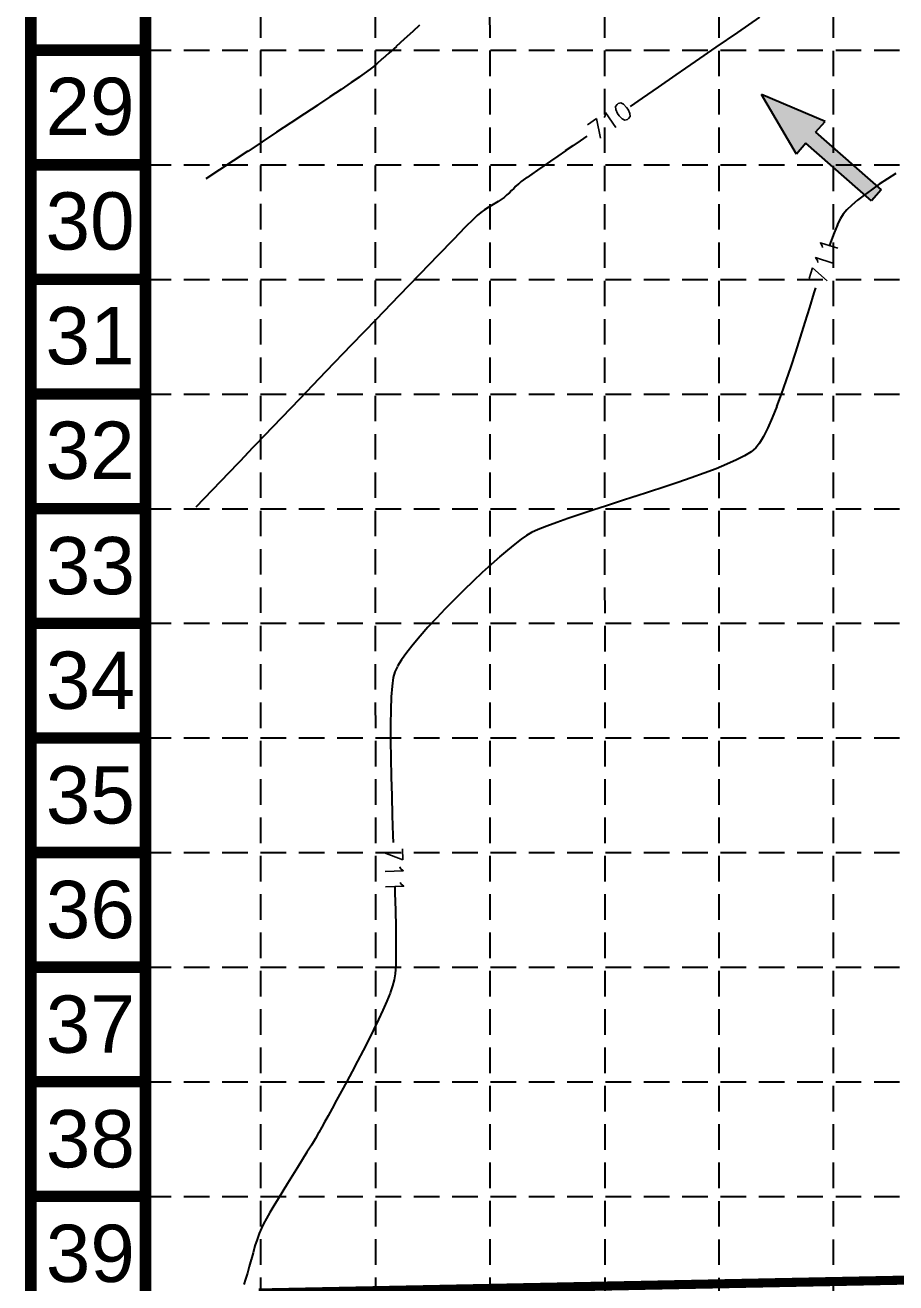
# Model space of a CAD drawing. Extents: x 5513 to 6525, y 3862 to 5479.
# Drawn here: x 5513.3 to 5704.9, y 4475 to 4751.7 of the extents above; entities that cross this region are included whole.
import ezdxf
from ezdxf.enums import TextEntityAlignment as Align

# ---------------------------------------------------------------- set-up
doc = ezdxf.new("R2010")
doc.units = 0
doc.header["$LTSCALE"] = 50
doc.header["$MEASUREMENT"] = 0
doc.linetypes.add('DAREA', pattern=[0.45, 0.35, -0.1])
doc.linetypes.add('HIDDEN', pattern=[0.375, 0.25, -0.125])
for name, color, linetype in [('BASE', 7, 'Continuous'), ('C-DRNA-E', 11, 'DAREA'), ('C-DRNG-FLOW-ARRW', 7, 'Continuous'), ('CONT-MJR', 6, 'Continuous'), ('CONT-MNR', 14, 'Continuous'), ('GRID', 254, 'HIDDEN'), ('v-prop-line', 3, 'Continuous')]:
    doc.layers.add(name, color=color, linetype=linetype)
doc.styles.add('L80', font='simplex', dxfattribs={"height": 4})
doc.styles.get("Standard").update_dxf_attribs({"font": 'ARIAL.TTF'})

# ---------------------------------------------------------------- blocks, each defined once
blk = doc.blocks.new('tf')
for p, q in [((0.0358, 0.1557), (-0.0842, 0.0957)), ((0.0358, 0.1157), (0.0358, 0.1557)), ((0.0358, 0.1157), (0.1958, 0.1157)), ((0.1958, 0.1157), (0.1958, 0.0757)), ((0.0358, 0.0357), (-0.0842, 0.0957)), ((0.0358, 0.0757), (0.0358, 0.0357)), ((0.1958, 0.0757), (0.0358, 0.0757))]:
    blk.add_line(p, q)
for points in [[(0.0358, 0.1557), (0.0358, 0.0357), (-0.0842, 0.0957), (0.0358, 0.0357)], [(0.1958, 0.0757), (0.1958, 0.1157), (0.0358, 0.0757), (0.0358, 0.1157)]]:
    blk.add_solid(points)

msp = doc.modelspace()

# ---------------------------------------------------------------- linework, layer by layer
at = {"layer": 'BASE', "const_width": 2.52}
for points in [[(6523.47, 3863.46), (6523.47, 5477.65), (5514.6, 5477.65), (5514.6, 3863.46)], [(6498.25, 3888.68), (6498.25, 5452.43), (5539.82, 5452.43), (5539.82, 3888.68)]]:
    msp.add_lwpolyline(points, close=True, dxfattribs=at)
for points in [[(5539.82, 4746.22), (5514.6, 4746.22)], [(5539.82, 4721), (5514.6, 4721)], [(5539.82, 4695.78), (5514.6, 4695.78)], [(5539.82, 4670.56), (5514.6, 4670.56)], [(5539.82, 4645.33), (5514.6, 4645.33)], [(5539.82, 4620.11), (5514.6, 4620.11)], [(5539.82, 4594.89), (5514.6, 4594.89)], [(5539.82, 4569.67), (5514.6, 4569.67)], [(5539.82, 4544.45), (5514.6, 4544.45)], [(5539.82, 4519.23), (5514.6, 4519.23)], [(5539.82, 4494), (5514.6, 4494)]]:
    msp.add_lwpolyline(points, dxfattribs=at)
at = {"layer": 'C-DRNA-E', "color": 7, "const_width": 2, "elevation": -7.22, "flags": 128}
msp.add_lwpolyline([(5564.72, 4472.75), (5728.77, 4476.01), (5798.88, 4738.76), (5913.71, 4826.38), (5930.42, 4919.4), (6006.42, 5046.81), (6036.52, 5117.29), (5564.72, 5109.83)], dxfattribs=at)
at = {"layer": 'CONT-MJR', "color": 42, "elevation": 710}
for points in [[(5674.95, 4753.5), (5670.07, 4750.14)], [(5665.32, 4746.86), (5660.78, 4743.72)], [(5626.05, 4719.82), (5624.82, 4718.96)], [(5621.89, 4716.78), (5621.35, 4716.28)], [(5618.72, 4713.84), (5618.09, 4713.38)], [(5619.9, 4714.86), (5619.35, 4714.37)], [(5620.86, 4715.81), (5620.39, 4715.34)], [(5614.41, 4711.06), (5613.6, 4710.49)], [(5615.2, 4711.58), (5614.41, 4711.06)], [(5615.96, 4712.05), (5615.2, 4711.58)], [(5616.71, 4712.5), (5615.96, 4712.05)], [(5617.42, 4712.94), (5616.71, 4712.5)], [(5610.2, 4707.26), (5607.58, 4704.57)], [(5600.17, 4696.94), (5595.59, 4692.19)], [(5590.55, 4686.96), (5585.16, 4681.36)], [(5567.84, 4663.34), (5562.01, 4657.27)]]:
    msp.add_lwpolyline(points, dxfattribs=at)
at = {"layer": 'CONT-MJR', "color": 42, "extrusion": (0.567677, -0.823251, 0), "elevation": -691.79}
msp.add_lwpolyline([(7364.44, 710), (7358.67, 710)], dxfattribs=at)
at = {"layer": 'CONT-MJR', "color": 42, "extrusion": (-0.568258, 0.82285, 0), "elevation": 686.59}
msp.add_lwpolyline([(-7353.63, 710), (-7348.45, 710)], dxfattribs=at)
at = {"layer": 'CONT-MJR', "color": 42, "extrusion": (0.568619, -0.822601, 0), "elevation": -683.37}
msp.add_lwpolyline([(7344, 710), (7339.76, 710)], dxfattribs=at)
at = {"layer": 'CONT-MJR', "color": 42, "extrusion": (0.568467, -0.822706, 0), "elevation": -684.73}
msp.add_lwpolyline([(7348.62, 710), (7343.87, 710)], dxfattribs=at)
at = {"layer": 'CONT-MJR', "color": 42, "extrusion": (0.568702, -0.822543, 0), "elevation": -682.63}
msp.add_lwpolyline([(7339.83, 710), (7336.61, 710)], dxfattribs=at)
at = {"layer": 'CONT-MJR', "color": 42, "extrusion": (-0.563761, 0.825938, 0), "elevation": 726.56}
msp.add_lwpolyline([(-7320.86, 710), (-7319.07, 710)], dxfattribs=at)
at = {"layer": 'CONT-MJR', "color": 42, "extrusion": (0.564225, -0.825621, 0), "elevation": -722.45}
msp.add_lwpolyline([(7317.51, 710), (7315.5, 710)], dxfattribs=at)
at = {"layer": 'CONT-MJR', "color": 42, "extrusion": (-0.563875, 0.82586, 0), "elevation": 725.54}
msp.add_lwpolyline([(-7319.17, 710), (-7317.2, 710)], dxfattribs=at)
at = {"layer": 'CONT-MJR', "color": 42, "extrusion": (-0.566977, 0.823734, 0), "elevation": 698.04}
msp.add_lwpolyline([(-7313.93, 710), (-7312.09, 710)], dxfattribs=at)
at = {"layer": 'CONT-MJR', "color": 42, "extrusion": (-0.565706, 0.824607, 0), "elevation": 709.32}
msp.add_lwpolyline([(-7314.79, 710), (-7312.84, 710)], dxfattribs=at)
at = {"layer": 'CONT-MJR', "color": 42, "extrusion": (0.564819, -0.825215, 0), "elevation": -717.18}
msp.add_lwpolyline([(7316.02, 710), (7314.02, 710)], dxfattribs=at)
at = {"layer": 'CONT-MJR', "color": 42, "extrusion": (-0.575882, 0.817533, 0), "elevation": 618.67}
msp.add_lwpolyline([(-7316.05, 710), (-7314.79, 710)], dxfattribs=at)
at = {"layer": 'CONT-MJR', "color": 42, "extrusion": (0.568808, -0.822471, 0), "elevation": -681.77}
msp.add_lwpolyline([(7313.62, 710), (7311.93, 710)], dxfattribs=at)
at = {"layer": 'CONT-MJR', "color": 42, "extrusion": (-0.6981, 0.716, 0), "elevation": -547.41}
msp.add_lwpolyline([(-7317.32, 710), (-7316.64, 710)], dxfattribs=at)
at = {"layer": 'CONT-MJR', "color": 42, "extrusion": (0.640683, -0.767806, 0), "elevation": -19.72}
msp.add_lwpolyline([(7339.3, 710), (7338.48, 710)], dxfattribs=at)
at = {"layer": 'CONT-MJR', "color": 42, "extrusion": (0.601404, -0.798945, 0), "elevation": -387.46}
msp.add_lwpolyline([(7329.72, 710), (7329.09, 710)], dxfattribs=at)
at = {"layer": 'CONT-MJR', "color": 42, "extrusion": (-0.58369, 0.811977, 0), "elevation": 548.55}
msp.add_lwpolyline([(-7320.39, 710), (-7319.43, 710)], dxfattribs=at)
at = {"layer": 'CONT-MJR', "color": 42, "extrusion": (-0.548738, 0.835994, 0), "elevation": 857.5}
msp.add_lwpolyline([(-7283.1, 710), (-7282.3, 710)], dxfattribs=at)
at = {"layer": 'CONT-MJR', "color": 42, "extrusion": (0.636816, -0.771016, 0), "elevation": -56.36}
msp.add_lwpolyline([(7334.79, 710), (7333.97, 710)], dxfattribs=at)
at = {"layer": 'CONT-MJR', "color": 42, "extrusion": (-0.69667, 0.717391, 0), "elevation": -532.81}
msp.add_lwpolyline([(-7317.05, 710), (-7316.37, 710)], dxfattribs=at)
at = {"layer": 'CONT-MJR', "color": 42, "extrusion": (-0.621359, 0.783526, 0), "elevation": 202.73}
msp.add_lwpolyline([(-7325.31, 710), (-7324.27, 710)], dxfattribs=at)
at = {"layer": 'CONT-MJR', "color": 42, "extrusion": (0.711322, -0.702867, 0), "elevation": 682.08}
msp.add_lwpolyline([(7294.12, 710), (7291.6, 710)], dxfattribs=at)
at = {"layer": 'CONT-MJR', "color": 42, "extrusion": (0.696112, -0.717933, 0), "elevation": 525.77}
msp.add_lwpolyline([(7308.19, 710), (7307.05, 710)], dxfattribs=at)
at = {"layer": 'CONT-MJR', "color": 42, "extrusion": (0.717424, -0.696636, 0), "elevation": 745.63}
msp.add_lwpolyline([(7281.62, 710), (7276.77, 710)], dxfattribs=at)
at = {"layer": 'CONT-MJR', "color": 42, "extrusion": (0.718573, -0.695452, 0), "elevation": 757.64}
msp.add_lwpolyline([(7275.53, 710), (7269.74, 710)], dxfattribs=at)
at = {"layer": 'CONT-MJR', "color": 42, "extrusion": (0.719898, -0.694079, 0), "elevation": 771.5}
msp.add_lwpolyline([(7261.68, 710), (7254.42, 710)], dxfattribs=at)
at = {"layer": 'CONT-MJR', "color": 42, "extrusion": (0.720689, -0.693258, 0), "elevation": 779.77}
msp.add_lwpolyline([(7245.76, 710), (7237.62, 710)], dxfattribs=at)
at = {"layer": 'CONT-MJR', "color": 42, "extrusion": (0.720997, -0.692938, 0), "elevation": 782.99}
msp.add_lwpolyline([(7237.27, 710), (7228.89, 710)], dxfattribs=at)
at = {"layer": 'CONT-MJR', "color": 42, "extrusion": (0.721276, -0.692647, 0), "elevation": 785.9}
msp.add_lwpolyline([(7228.57, 710), (7220.11, 710)], dxfattribs=at)
at = {"layer": 'CONT-MJR', "color": 42, "extrusion": (0.721806, -0.692095, 0), "elevation": 791.42}
msp.add_lwpolyline([(7211.09, 710), (7202.88, 710)], dxfattribs=at)
at = {"layer": 'CONT-MJR', "color": 42, "extrusion": (0.722085, -0.691804, 0), "elevation": 794.33}
msp.add_lwpolyline([(7202.56, 710), (7194.7, 710)], dxfattribs=at)
at = {"layer": 'CONT-MNR', "color": 42}
for points, elevation in [([(5598.62, 4750.35), (5596.77, 4748.64)], 709), ([(5600.08, 4751.71), (5598.62, 4750.35)], 709), ([(5595.02, 4747.04), (5593.4, 4745.58)], 709), ([(5593.4, 4745.58), (5591.94, 4744.29)], 709), ([(5589.56, 4742.3), (5588.46, 4741.47)], 709), ([(5590.65, 4743.18), (5589.56, 4742.3)], 709), ([(5586.95, 4740.39), (5585.07, 4739.09)], 709), ([(5582.88, 4737.6), (5580.41, 4735.94)], 709), ([(5571.8, 4730.22), (5568.68, 4728.16)], 709), ([(5574.83, 4732.22), (5571.8, 4730.22)], 709), ([(5559.15, 4721.89), (5556.08, 4719.86)], 709), ([(5704.94, 4719.1), (5703.09, 4717.91)], 711), ([(5701.3, 4716.71), (5699.59, 4715.52)], 711), ([(5696.53, 4713.22), (5695.24, 4712.13)], 711), ([(5694.16, 4711.1), (5693.31, 4710.14)], 711), ([(5692.73, 4709.2), (5692.06, 4707.82)], 711), ([(5687.28, 4693.95), (5686.92, 4692.82)], 711), ([(5683.88, 4683.08), (5682.84, 4679.8)], 711), ([(5679.73, 4670.54), (5678.71, 4667.8)], 711), ([(5677.72, 4665.3), (5676.76, 4663.1)], 711), ([(5676.76, 4663.1), (5675.84, 4661.23)], 711), ([(5674.12, 4658.71), (5673.09, 4657.87)], 711), ([(5674.95, 4659.76), (5674.12, 4658.71)], 711), ([(5669.87, 4656.06), (5667.76, 4655.11)], 711), ([(5665.37, 4654.13), (5662.74, 4653.12)], 711), ([(5656.94, 4651.07), (5653.86, 4650.04)], 711), ([(5650.71, 4649.01), (5647.54, 4647.98)], 711), ([(5641.28, 4645.98), (5638.28, 4645.01)], 711), ([(5632.75, 4643.18), (5630.3, 4642.32)], 711), ([(5607.8, 4625.36), (5605.78, 4623.3)], 711), ([(5600.25, 4617.28), (5598.69, 4615.41)], 711), ([(5598.69, 4615.41), (5597.31, 4613.66)], 711), ([(5594.33, 4608.15), (5594.08, 4606.3)], 711), ([(5594.67, 4609.42), (5594.33, 4608.15)], 711), ([(5595.27, 4610.64), (5594.67, 4609.42)], 711), ([(5593.75, 4594.27), (5593.8, 4590.42)], 711), ([(5594, 4582.12), (5594.13, 4577.79)], 711), ([(5594.28, 4573.44), (5594.33, 4571.91)], 711), ([(5594.94, 4550.09), (5594.93, 4547.24)], 711), ([(5594.57, 4541.68), (5594.19, 4540.34)], 711), ([(5592.91, 4536.97), (5592.05, 4535)], 711), ([(5592.05, 4535), (5591.08, 4532.9)], 711), ([(5590.01, 4530.68), (5588.88, 4528.4)], 711), ([(5588.88, 4528.4), (5587.7, 4526.08)], 711), ([(5581.87, 4515.15), (5580.88, 4513.34)], 711), ([(5577.21, 4506.77), (5576.32, 4505.3)], 711), ([(5575.35, 4503.72), (5574.32, 4502.06)], 711), ([(5576.32, 4505.3), (5575.35, 4503.72)], 711), ([(5572.17, 4498.59), (5571.08, 4496.85)], 711), ([(5568.04, 4491.9), (5567.18, 4490.43)], 711), ([(5566.42, 4489.11), (5565.79, 4487.96)], 711), ([(5564.84, 4485.84), (5564.37, 4484.53)], 711), ([(5563.91, 4483.1), (5563.48, 4481.6)], 711), ([(5561.85, 4475.79), (5561.47, 4474.61)], 711)]:
    msp.add_lwpolyline(points, dxfattribs=dict(at, elevation=elevation))
at = {"layer": 'CONT-MNR', "color": 42, "extrusion": (0.675003, -0.737815, 0), "elevation": 274.22}
msp.add_lwpolyline([(7334.72, 709), (7332.35, 709)], dxfattribs=at)
at = {"layer": 'CONT-MNR', "color": 42, "extrusion": (0.650264, -0.759708, 0), "elevation": 31.96}
msp.add_lwpolyline([(7333.28, 709), (7331.58, 709)], dxfattribs=at)
at = {"layer": 'CONT-MNR', "color": 42, "extrusion": (0.580547, -0.814227, 0), "elevation": -616.27}
msp.add_lwpolyline([(7302.92, 709), (7301.06, 709)], dxfattribs=at)
at = {"layer": 'CONT-MNR', "color": 42, "extrusion": (0.562864, -0.82655, 0), "elevation": -773.46}
msp.add_lwpolyline([(7283.8, 709), (7281.15, 709)], dxfattribs=at)
at = {"layer": 'CONT-MNR', "color": 42, "extrusion": (0.555234, -0.831694, 0), "elevation": -840.42}
msp.add_lwpolyline([(7270.75, 709), (7267.5, 709)], dxfattribs=at)
at = {"layer": 'CONT-MNR', "color": 42, "extrusion": (0.553042, -0.833153, 0), "elevation": -859.55}
msp.add_lwpolyline([(7265.27, 709), (7261.8, 709)], dxfattribs=at)
at = {"layer": 'CONT-MNR', "color": 42, "extrusion": (-0.549952, 0.835196, 0), "elevation": 886.43}
msp.add_lwpolyline([(-7251.2, 709), (-7247.39, 709)], dxfattribs=at)
at = {"layer": 'CONT-MNR', "color": 42, "extrusion": (0.549775, -0.835313, 0), "elevation": -887.97}
msp.add_lwpolyline([(7247.2, 709), (7243.38, 709)], dxfattribs=at)
at = {"layer": 'CONT-MNR', "color": 42, "extrusion": (-0.549976, 0.83518, 0), "elevation": 886.23}
msp.add_lwpolyline([(-7243.6, 709), (-7239.82, 709)], dxfattribs=at)
at = {"layer": 'CONT-MNR', "color": 42, "extrusion": (-0.551636, 0.834085, 0), "elevation": 871.83}
msp.add_lwpolyline([(-7237.89, 709), (-7234.35, 709)], dxfattribs=at)
at = {"layer": 'CONT-MNR', "color": 42, "extrusion": (0.554743, -0.832022, 0), "elevation": -761.65}
msp.add_lwpolyline([(7362.32, 711), (7360.17, 711)], dxfattribs=at)
at = {"layer": 'CONT-MNR', "color": 42, "extrusion": (0.614331, -0.789048, 0), "elevation": -219.4}
msp.add_lwpolyline([(7392.16, 711), (7390.31, 711)], dxfattribs=at)
at = {"layer": 'CONT-MNR', "color": 42, "extrusion": (-0.589541, 0.807739, 0), "elevation": 448.77}
msp.add_lwpolyline([(-7383.77, 711), (-7381.79, 711)], dxfattribs=at)
at = {"layer": 'CONT-MNR', "color": 42, "extrusion": (0.690052, -0.72376, 0), "elevation": 519.56}
msp.add_lwpolyline([(7373.6, 711), (7372.11, 711)], dxfattribs=at)
at = {"layer": 'CONT-MNR', "color": 42, "extrusion": (0.925402, -0.378987, 0), "elevation": 3483.25}
msp.add_lwpolyline([(6513.84, 711), (6511.92, 711)], dxfattribs=at)
at = {"layer": 'CONT-MNR', "color": 42, "extrusion": (0.84736, -0.531018, 0), "elevation": 2323.12}
msp.add_lwpolyline([(7014.44, 711), (7013.33, 711)], dxfattribs=at)
at = {"layer": 'CONT-MNR', "color": 42, "extrusion": (0.93773, -0.347365, 0), "elevation": 3702.22}
msp.add_lwpolyline([(6389.97, 711), (6387.7, 711)], dxfattribs=at)
at = {"layer": 'CONT-MNR', "color": 42, "extrusion": (0.944962, -0.327179, 0), "elevation": 3838.33}
msp.add_lwpolyline([(6306.85, 711), (6306.17, 711)], dxfattribs=at)
at = {"layer": 'CONT-MNR', "color": 42, "extrusion": (0.954734, -0.297462, 0), "elevation": 4033.56}
msp.add_lwpolyline([(6172.04, 711), (6168.7, 711)], dxfattribs=at)
at = {"layer": 'CONT-MNR', "color": 42, "extrusion": (0.954836, -0.297134, 0), "elevation": 4035.68}
msp.add_lwpolyline([(6167.31, 711), (6163.89, 711)], dxfattribs=at)
at = {"layer": 'CONT-MNR', "color": 42, "extrusion": (0.954282, -0.298909, 0), "elevation": 4024.21}
msp.add_lwpolyline([(6171.39, 711), (6167.94, 711)], dxfattribs=at)
at = {"layer": 'CONT-MNR', "color": 42, "extrusion": (0.951071, -0.308972, 0), "elevation": 3958.86}
msp.add_lwpolyline([(6206.66, 711), (6203.28, 711)], dxfattribs=at)
at = {"layer": 'CONT-MNR', "color": 42, "extrusion": (0.948157, -0.317803, 0), "elevation": 3901}
msp.add_lwpolyline([(6239.83, 711), (6236.56, 711)], dxfattribs=at)
at = {"layer": 'CONT-MNR', "color": 42, "extrusion": (0.94401, -0.329917, 0), "elevation": 3820.83}
msp.add_lwpolyline([(6286, 711), (6282.88, 711)], dxfattribs=at)
at = {"layer": 'CONT-MNR', "color": 42, "extrusion": (0.929544, -0.368712, 0), "elevation": 3557.54}
msp.add_lwpolyline([(6432.73, 711), (6430.05, 711)], dxfattribs=at)
at = {"layer": 'CONT-MNR', "color": 42, "extrusion": (0.858299, -0.51315, 0), "elevation": 2479.65}
msp.add_lwpolyline([(6913.29, 711), (6911.57, 711)], dxfattribs=at)
at = {"layer": 'CONT-MNR', "color": 42, "extrusion": (0.525798, -0.850609, 0), "elevation": -979.13}
msp.add_lwpolyline([(7274.69, 711), (7273.01, 711)], dxfattribs=at)
at = {"layer": 'CONT-MNR', "color": 42, "extrusion": (-0.38017, 0.924917, 0), "elevation": 2150.87}
msp.add_lwpolyline([(-7011.94, 711), (-7009.35, 711)], dxfattribs=at)
at = {"layer": 'CONT-MNR', "color": 42, "extrusion": (0.457673, -0.88912, 0), "elevation": -1544.85}
msp.add_lwpolyline([(7174.17, 711), (7172.15, 711)], dxfattribs=at)
at = {"layer": 'CONT-MNR', "color": 42, "extrusion": (0.339952, -0.940443, 0), "elevation": -2450.93}
msp.add_lwpolyline([(6907.32, 711), (6904.32, 711)], dxfattribs=at)
at = {"layer": 'CONT-MNR', "color": 42, "extrusion": (-0.311271, 0.950321, 0), "elevation": 2659.15}
msp.add_lwpolyline([(-6820.41, 711), (-6817.09, 711)], dxfattribs=at)
at = {"layer": 'CONT-MNR', "color": 42, "extrusion": (0.32725, -0.944938, 0), "elevation": -2543.74}
msp.add_lwpolyline([(6870.67, 711), (6867.52, 711)], dxfattribs=at)
at = {"layer": 'CONT-MNR', "color": 42, "extrusion": (0.304701, -0.952448, 0), "elevation": -2706.15}
msp.add_lwpolyline([(6791.91, 711), (6788.66, 711)], dxfattribs=at)
at = {"layer": 'CONT-MNR', "color": 42, "extrusion": (0.30479, -0.95242, 0), "elevation": -2705.52}
msp.add_lwpolyline([(6795.48, 711), (6792.16, 711)], dxfattribs=at)
at = {"layer": 'CONT-MNR', "color": 42, "extrusion": (-0.3192, 0.947687, 0), "elevation": 2602.31}
msp.add_lwpolyline([(-6823, 711), (-6820.19, 711)], dxfattribs=at)
at = {"layer": 'CONT-MNR', "color": 42, "extrusion": (0.311459, -0.950259, 0), "elevation": -2657.87}
msp.add_lwpolyline([(6804.56, 711), (6801.55, 711)], dxfattribs=at)
at = {"layer": 'CONT-MNR', "color": 42, "extrusion": (0.37581, -0.926697, 0), "elevation": -2186.16}
msp.add_lwpolyline([(6959.89, 711), (6957.88, 711)], dxfattribs=at)
at = {"layer": 'CONT-MNR', "color": 42, "extrusion": (0.348826, -0.937188, 0), "elevation": -2386.73}
msp.add_lwpolyline([(6896.01, 711), (6893.69, 711)], dxfattribs=at)
at = {"layer": 'CONT-MNR', "color": 42, "extrusion": (0.612045, -0.790823, 0), "elevation": -227.1}
msp.add_lwpolyline([(7285.41, 711), (7283.65, 711)], dxfattribs=at)
at = {"layer": 'CONT-MNR', "color": 42, "extrusion": (0.577297, -0.816534, 0), "elevation": -541.74}
msp.add_lwpolyline([(7270.22, 711), (7268.79, 711)], dxfattribs=at)
at = {"layer": 'CONT-MNR', "color": 42, "extrusion": (0.492677, -0.870212, 0), "elevation": -1266.65}
msp.add_lwpolyline([(7180.78, 711), (7179.5, 711)], dxfattribs=at)
at = {"layer": 'CONT-MNR', "color": 42, "extrusion": (-0.418689, 0.90813, 0), "elevation": 1858.75}
msp.add_lwpolyline([(-7052.41, 711), (-7050.75, 711)], dxfattribs=at)
at = {"layer": 'CONT-MNR', "color": 42, "extrusion": (0.651068, -0.759019, 0), "elevation": 139.7}
msp.add_lwpolyline([(7283.8, 711), (7281.5, 711)], dxfattribs=at)
at = {"layer": 'CONT-MNR', "color": 42, "extrusion": (0.634629, -0.772817, 0), "elevation": -16.66}
msp.add_lwpolyline([(7287.17, 711), (7285.12, 711)], dxfattribs=at)
at = {"layer": 'CONT-MNR', "color": 42, "extrusion": (-0.675184, 0.737649, 0), "elevation": -374.17}
msp.add_lwpolyline([(-7270.73, 711), (-7268.07, 711)], dxfattribs=at)
at = {"layer": 'CONT-MNR', "color": 42, "extrusion": (-0.664104, 0.74764, 0), "elevation": -265.67}
msp.add_lwpolyline([(-7278, 711), (-7275.5, 711)], dxfattribs=at)
at = {"layer": 'CONT-MNR', "color": 42, "extrusion": (-0.685174, 0.728379, 0), "elevation": -473.19}
msp.add_lwpolyline([(-7262.3, 711), (-7259.52, 711)], dxfattribs=at)
at = {"layer": 'CONT-MNR', "color": 42, "extrusion": (-0.704096, 0.710105, 0), "elevation": -663.94}
msp.add_lwpolyline([(-7241.71, 711), (-7238.82, 711)], dxfattribs=at)
at = {"layer": 'CONT-MNR', "color": 42, "extrusion": (-0.694661, 0.719337, 0), "elevation": -568.29}
msp.add_lwpolyline([(-7252.69, 711), (-7249.84, 711)], dxfattribs=at)
at = {"layer": 'CONT-MNR', "color": 42, "extrusion": (0.724414, -0.689365, 0), "elevation": 873.76}
msp.add_lwpolyline([(7213.62, 711), (7210.79, 711)], dxfattribs=at)
at = {"layer": 'CONT-MNR', "color": 42, "extrusion": (0.749789, -0.661677, 0), "elevation": 1143.86}
msp.add_lwpolyline([(7170.15, 711), (7167.54, 711)], dxfattribs=at)
at = {"layer": 'CONT-MNR', "color": 42, "extrusion": (0.736181, -0.676785, 0), "elevation": 997.84}
msp.add_lwpolyline([(7194.66, 711), (7191.92, 711)], dxfattribs=at)
at = {"layer": 'CONT-MNR', "color": 42, "extrusion": (0.81247, -0.583004, 0), "elevation": 1857.86}
msp.add_lwpolyline([(7011.72, 711), (7009.75, 711)], dxfattribs=at)
at = {"layer": 'CONT-MNR', "color": 42, "extrusion": (0.847617, -0.530609, 0), "elevation": 2296.2}
msp.add_lwpolyline([(6878.64, 711), (6876.96, 711)], dxfattribs=at)
at = {"layer": 'CONT-MNR', "color": 42, "extrusion": (0.997234, -0.07433, 0), "elevation": 5236.22}
msp.add_lwpolyline([(5009.36, 711), (5006.98, 711)], dxfattribs=at)
at = {"layer": 'CONT-MNR', "color": 42, "extrusion": (0.999277, -0.038008, 0), "elevation": 5414.87}
msp.add_lwpolyline([(4813.21, 711), (4810.37, 711)], dxfattribs=at)
at = {"layer": 'CONT-MNR', "color": 42, "extrusion": (0.999894, -0.014526, 0), "elevation": 5526.36}
msp.add_lwpolyline([(4681.86, 711), (4678.62, 711)], dxfattribs=at)
at = {"layer": 'CONT-MNR', "color": 42, "extrusion": (0.999999, 0.001569, 0), "elevation": 5600.95}
msp.add_lwpolyline([(4589.07, 711), (4585.49, 711)], dxfattribs=at)
at = {"layer": 'CONT-MNR', "color": 42, "extrusion": (0.999776, 0.021186, 0), "elevation": 5689.8}
msp.add_lwpolyline([(4470.88, 711), (4466.8, 711)], dxfattribs=at)
at = {"layer": 'CONT-MNR', "color": 42, "extrusion": (0.999635, 0.027033, 0), "elevation": 5715.82}
msp.add_lwpolyline([(4433.45, 711), (4429.22, 711)], dxfattribs=at)
at = {"layer": 'CONT-MNR', "color": 42, "extrusion": (0.99944, 0.033461, 0), "elevation": 5744.18}
msp.add_lwpolyline([(4388.05, 711), (4383.69, 711)], dxfattribs=at)
at = {"layer": 'CONT-MNR', "color": 42, "extrusion": (0.999483, 0.032156, 0), "elevation": 5738.47}
msp.add_lwpolyline([(4379.84, 711), (4378.54, 711)], dxfattribs=at)
at = {"layer": 'CONT-MNR', "color": 42, "extrusion": (0.999595, 0.028446, 0), "elevation": 5722.18}
msp.add_lwpolyline([(4399.81, 711), (4395.94, 711)], dxfattribs=at)
at = {"layer": 'CONT-MNR', "color": 42, "extrusion": (0.999748, 0.02243, 0), "elevation": 5695.62}
msp.add_lwpolyline([(4430.3, 711), (4426.71, 711)], dxfattribs=at)
at = {"layer": 'CONT-MNR', "color": 42, "extrusion": (0.999913, 0.013178, 0), "elevation": 5654.41}
msp.add_lwpolyline([(4479.22, 711), (4475.97, 711)], dxfattribs=at)
at = {"layer": 'CONT-MNR', "color": 42, "extrusion": (0.999716, -0.023848, 0), "elevation": 5484.9}
msp.add_lwpolyline([(4679.37, 711), (4676.98, 711)], dxfattribs=at)
at = {"layer": 'CONT-MNR', "color": 42, "extrusion": (0.997973, -0.063646, 0), "elevation": 5294.27}
msp.add_lwpolyline([(4891.72, 711), (4889.85, 711)], dxfattribs=at)
at = {"layer": 'CONT-MNR', "color": 42, "extrusion": (0.989323, -0.145739, 0), "elevation": 4872.93}
msp.add_lwpolyline([(5309.84, 711), (5308.54, 711)], dxfattribs=at)
at = {"layer": 'CONT-MNR', "color": 42, "extrusion": (0.942523, -0.334142, 0), "elevation": 3755.53}
msp.add_lwpolyline([(6148.63, 711), (6146.95, 711)], dxfattribs=at)
at = {"layer": 'CONT-MNR', "color": 42, "extrusion": (0.927813, -0.373045, 0), "elevation": 3496.68}
msp.add_lwpolyline([(6297.79, 711), (6295.86, 711)], dxfattribs=at)
at = {"layer": 'CONT-MNR', "color": 42, "extrusion": (0.901139, -0.43353, 0), "elevation": 3073.19}
msp.add_lwpolyline([(6508.67, 711), (6506.22, 711)], dxfattribs=at)
at = {"layer": 'CONT-MNR', "color": 42, "extrusion": (0.887357, -0.461084, 0), "elevation": 2871.38}
msp.add_lwpolyline([(6592.65, 711), (6590.03, 711)], dxfattribs=at)
at = {"layer": 'CONT-MNR', "color": 42, "extrusion": (0.884263, -0.46699, 0), "elevation": 2827.38}
msp.add_lwpolyline([(6609.03, 711), (6606.45, 711)], dxfattribs=at)
at = {"layer": 'CONT-MNR', "color": 42, "extrusion": (0.881703, -0.471805, 0), "elevation": 2791.31}
msp.add_lwpolyline([(6621.77, 711), (6619.25, 711)], dxfattribs=at)
at = {"layer": 'CONT-MNR', "color": 42, "extrusion": (0.877961, -0.478732, 0), "elevation": 2739.12}
msp.add_lwpolyline([(6638.61, 711), (6636.35, 711)], dxfattribs=at)
at = {"layer": 'CONT-MNR', "color": 42, "extrusion": (0.879613, -0.475691, 0), "elevation": 2762.07}
msp.add_lwpolyline([(6631.5, 711), (6629.09, 711)], dxfattribs=at)
at = {"layer": 'CONT-MNR', "color": 42, "extrusion": (0.876091, -0.482146, 0), "elevation": 2713.27}
msp.add_lwpolyline([(6643.06, 711), (6641.5, 711)], dxfattribs=at)
at = {"layer": 'CONT-MNR', "color": 42, "extrusion": (0.876074, -0.482176, 0), "elevation": 2713.04}
msp.add_lwpolyline([(6644.99, 711), (6643.15, 711)], dxfattribs=at)
at = {"layer": 'CONT-MNR', "color": 42, "extrusion": (0.872265, -0.489034, 0), "elevation": 2660.87}
msp.add_lwpolyline([(6661.42, 711), (6660.08, 711)], dxfattribs=at)
at = {"layer": 'CONT-MNR', "color": 42, "extrusion": (0.877269, -0.479998, 0), "elevation": 2729.53}
msp.add_lwpolyline([(6634.83, 711), (6633.58, 711)], dxfattribs=at)
at = {"layer": 'CONT-MNR', "color": 42, "extrusion": (0.863059, -0.505103, 0), "elevation": 2537.07}
msp.add_lwpolyline([(6708.22, 711), (6706.67, 711)], dxfattribs=at)
at = {"layer": 'CONT-MNR', "color": 42, "extrusion": (0.848352, -0.529432, 0), "elevation": 2345.46}
msp.add_lwpolyline([(6768.53, 711), (6766.47, 711)], dxfattribs=at)
at = {"layer": 'CONT-MNR', "color": 42, "extrusion": (0.84889, -0.52857, 0), "elevation": 2352.34}
msp.add_lwpolyline([(6768.17, 711), (6766.14, 711)], dxfattribs=at)
at = {"layer": 'CONT-MNR', "color": 42, "extrusion": (0.852129, -0.523332, 0), "elevation": 2393.92}
msp.add_lwpolyline([(6745.4, 711), (6743.45, 711)], dxfattribs=at)
at = {"layer": 'CONT-MNR', "color": 42, "extrusion": (0.84991, -0.526927, 0), "elevation": 2365.41}
msp.add_lwpolyline([(6757.47, 711), (6755.45, 711)], dxfattribs=at)
at = {"layer": 'CONT-MNR', "color": 42, "extrusion": (0.855561, -0.517702, 0), "elevation": 2438.34}
msp.add_lwpolyline([(6727.52, 711), (6725.68, 711)], dxfattribs=at)
at = {"layer": 'CONT-MNR', "color": 42, "extrusion": (0.867946, -0.496659, 0), "elevation": 2601.79}
msp.add_lwpolyline([(6662.44, 711), (6660.92, 711)], dxfattribs=at)
at = {"layer": 'CONT-MNR', "color": 42, "extrusion": (0.922967, -0.38488, 0), "elevation": 3409.65}
msp.add_lwpolyline([(6283.33, 711), (6282.08, 711)], dxfattribs=at)
at = {"layer": 'CONT-MNR', "color": 42, "extrusion": (0.895983, -0.444088, 0), "elevation": 2993.81}
msp.add_lwpolyline([(6492.84, 711), (6491.77, 711)], dxfattribs=at)
at = {"layer": 'CONT-MNR', "color": 42, "extrusion": (0.95314, -0.30253, 0), "elevation": 3946.91}
msp.add_lwpolyline([(5957.77, 711), (5956.27, 711)], dxfattribs=at)
at = {"layer": 'CONT-MNR', "color": 42, "extrusion": (0.963061, -0.269283, 0), "elevation": 4151.15}
msp.add_lwpolyline([(5814.21, 711), (5812.62, 711)], dxfattribs=at)
at = {"layer": 'CONT-MNR', "color": 42, "extrusion": (0.963565, -0.267473, 0), "elevation": 4162.07}
msp.add_lwpolyline([(5803.25, 711), (5801.75, 711)], dxfattribs=at)
at = {"layer": 'CONT-MNR', "color": 42, "extrusion": (0.964353, -0.26462, 0), "elevation": 4179.22}
msp.add_lwpolyline([(5792.47, 711), (5790.91, 711)], dxfattribs=at)
at = {"layer": 'CONT-MNR', "color": 42, "extrusion": (0.960262, -0.279099, 0), "elevation": 4091.65}
msp.add_lwpolyline([(5851.63, 711), (5850.24, 711)], dxfattribs=at)
at = {"layer": 'GRID', "color": 253, "linetype": 'HIDDEN', "ltscale": 0.45}
for p, q in [((5565.27, 3989.57), (5565.14, 5451.48)), ((5590.6, 3989.57), (5590.29, 5451.47)), ((5615.75, 3989.56), (5615.52, 5451.41)), ((5641.11, 3989.56), (5640.71, 5451.37)), ((5666.1, 3989.55), (5665.99, 5451.56)), ((5691.16, 3989.55), (5691.24, 5451.52)), ((5539.82, 4746.22), (6498.25, 4746.22)), ((5539.82, 4721), (6498.25, 4721)), ((5539.82, 4695.78), (6498.25, 4695.78)), ((5539.82, 4670.56), (6498.25, 4670.56)), ((5539.82, 4645.33), (6498.25, 4645.33)), ((5539.82, 4620.11), (6498.25, 4620.11)), ((5539.82, 4594.89), (6498.25, 4594.89)), ((5539.82, 4569.67), (6498.25, 4569.67)), ((5539.82, 4544.45), (6498.25, 4544.45)), ((5539.82, 4519.23), (6498.25, 4519.23)), ((5539.82, 4494), (6498.25, 4494))]:
    msp.add_line(p, q, dxfattribs=at)
at = {"layer": 'v-prop-line', "color": 7}
msp.add_line((6423.84, 4489.8), (5564.72, 4472.75), dxfattribs=at)

# ---------------------------------------------------------------- block references
at = {"layer": 'C-DRNG-FLOW-ARRW', "color": 7, "xscale": 120.0000000007306, "yscale": 80, "zscale": 80, "rotation": 318.703258231511}
msp.add_blockref('tf', (5677.93, 4724.04), dxfattribs=at)

# ---------------------------------------------------------------- texts
at = {"layer": 'BASE'}
for s, p in [('29', (5527.62, 4733.86)), ('30', (5527.62, 4708.64)), ('31', (5527.62, 4683.41)), ('32', (5527.62, 4658.19)), ('33', (5527.69, 4632.8)), ('34', (5527.69, 4607.58)), ('35', (5527.69, 4582.36)), ('36', (5527.69, 4557.14)), ('37', (5527.69, 4531.91)), ('38', (5527.69, 4506.69)), ('39', (5527.69, 4481.47))]:
    msp.add_text(s, height=12.611, dxfattribs=at).set_placement(p, align=Align.MIDDLE_CENTER)
at = {"layer": 'CONT-MJR', "color": 42, "insert": (5636.67, 4729.51, 710), "char_height": 4, "width": 14.2857, "attachment_point": 1, "rotation": 34.5814, "style": 'L80'}
msp.add_mtext('\\Fsimplex.shx;\\W1.0000000000;\\T1.0000000000;\\o\\l710', dxfattribs=at)
at = {"layer": 'CONT-MNR', "color": 42, "char_height": 4, "width": 13.5238, "attachment_point": 1, "style": 'L80'}
for insert, rotation in [((5685.67, 4695.52, 711), 72.2232), ((5596.37, 4570.97, 711), 271.9527)]:
    msp.add_mtext('\\Fsimplex.shx;\\W1.0000000000;\\T1.0000000000;\\o\\l711', dxfattribs=dict(at, insert=insert, rotation=rotation))

doc.saveas('drawing.dxf')
